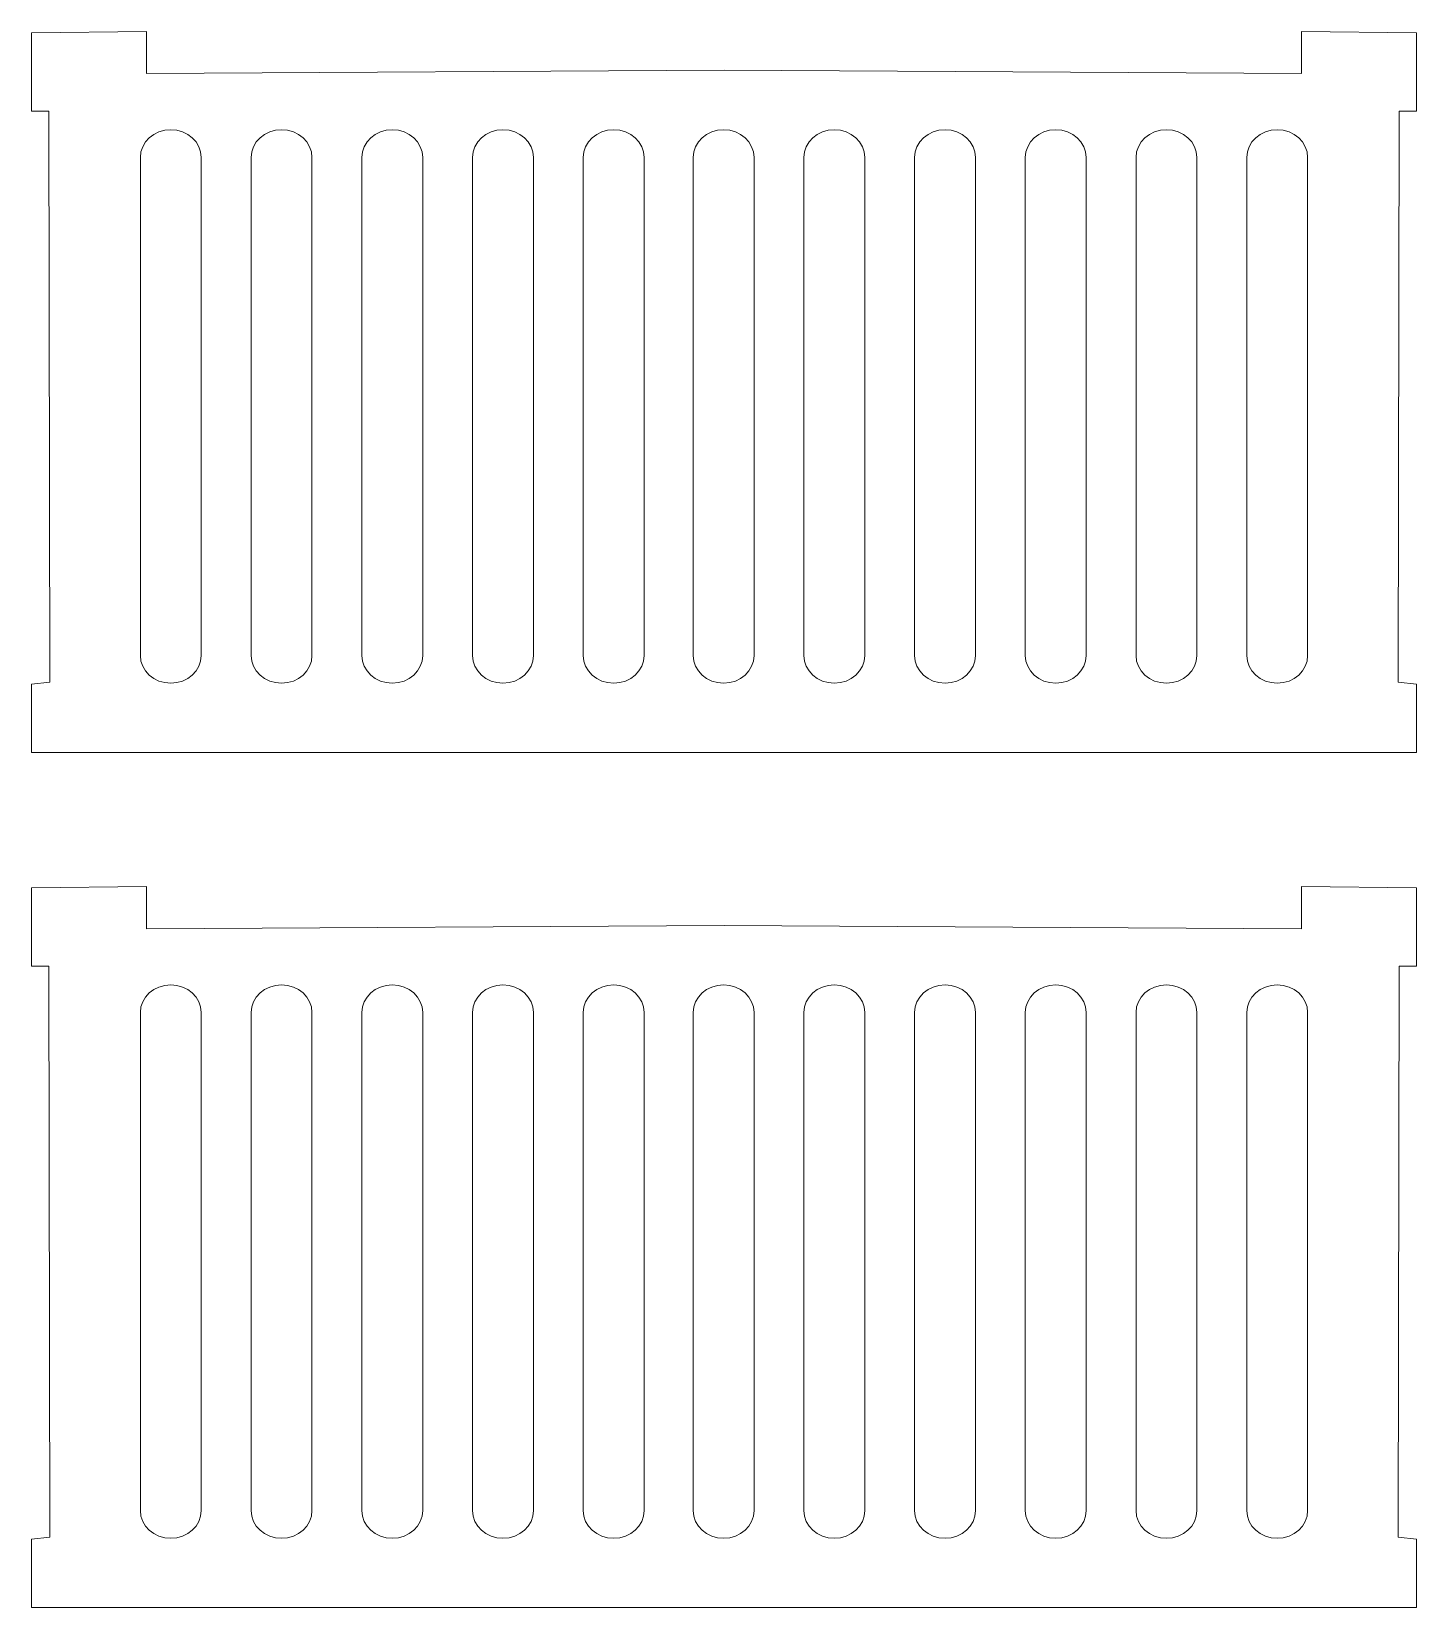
# Model space of a CAD drawing. Header units: millimetres. Extents: x -494 to 494, y -418 to 418.
# Drawn here: x -490.8 to -440.7, y 263.1 to 320 of the extents above; entities that cross this region are included whole.
import ezdxf

# ---------------------------------------------------------------- set-up
doc = ezdxf.new("R2010")
doc.units = ezdxf.units.MM
doc.header["$MEASUREMENT"] = 0

msp = doc.modelspace()

# ---------------------------------------------------------------- linework, layer by layer
at = {"lineweight": 9}
for points, knots in [([(-465.7556, 293.9977), (-465.7556, 293.9977), (-440.7402, 293.9977), (-440.7402, 293.9977), (-440.7402, 293.9977), (-440.7402, 293.9977), (-440.7402, 296.4665), (-440.7402, 296.4665), (-440.7402, 296.4665), (-440.7402, 296.4665), (-441.4017, 296.5326), (-441.4017, 296.5326), (-441.4017, 296.5326), (-441.4017, 296.5326), (-441.3627, 317.1706), (-441.3627, 317.1706), (-441.3627, 317.1706), (-441.3627, 317.1706), (-440.7402, 317.1701), (-440.7402, 317.1701), (-440.7402, 317.1701), (-440.7402, 317.1701), (-440.7402, 319.9977), (-440.7402, 319.9977), (-440.7402, 319.9977), (-440.7402, 319.9977), (-444.8878, 320.0471), (-444.8878, 320.0471), (-444.8878, 320.0471), (-444.8878, 320.0471), (-444.8881, 318.5258), (-444.8881, 318.5258), (-444.8881, 318.5258), (-444.8881, 318.5258), (-465.7556, 318.6455), (-465.7556, 318.6455), (-465.7556, 318.6455), (-465.7556, 318.6455), (-486.6231, 318.5258), (-486.6231, 318.5258), (-486.6231, 318.5258), (-486.6231, 318.5258), (-486.6234, 320.0471), (-486.6234, 320.0471), (-486.6234, 320.0471), (-486.6234, 320.0471), (-490.771, 319.9977), (-490.771, 319.9977), (-490.771, 319.9977), (-490.771, 319.9977), (-490.771, 317.1701), (-490.771, 317.1701), (-490.771, 317.1701), (-490.771, 317.1701), (-490.1485, 317.1706), (-490.1485, 317.1706), (-490.1485, 317.1706), (-490.1485, 317.1706), (-490.1095, 296.5326), (-490.1095, 296.5326), (-490.1095, 296.5326), (-490.1095, 296.5326), (-490.771, 296.4665), (-490.771, 296.4665), (-490.771, 296.4665), (-490.771, 296.4665), (-490.771, 293.9977), (-490.771, 293.9977), (-490.771, 293.9977), (-490.771, 293.9977), (-465.7556, 293.9977), (-465.7556, 293.9977)], [0, 0, 0, 0, 0.0526316, 0.0526316, 0.0526316, 0.0526316, 0.1052632, 0.1052632, 0.1052632, 0.1052632, 0.1578947, 0.1578947, 0.1578947, 0.1578947, 0.2105263, 0.2105263, 0.2105263, 0.2105263, 0.2631579, 0.2631579, 0.2631579, 0.2631579, 0.3157895, 0.3157895, 0.3157895, 0.3157895, 0.3684211, 0.3684211, 0.3684211, 0.3684211, 0.4210526, 0.4210526, 0.4210526, 0.4210526, 0.4736842, 0.4736842, 0.4736842, 0.4736842, 0.5263158, 0.5263158, 0.5263158, 0.5263158, 0.5789474, 0.5789474, 0.5789474, 0.5789474, 0.6315789, 0.6315789, 0.6315789, 0.6315789, 0.6842105, 0.6842105, 0.6842105, 0.6842105, 0.7368421, 0.7368421, 0.7368421, 0.7368421, 0.7894737, 0.7894737, 0.7894737, 0.7894737, 0.8421053, 0.8421053, 0.8421053, 0.8421053, 0.8947368, 0.8947368, 0.8947368, 0.8947368, 1, 1, 1, 1]), ([(-485.7402, 316.4977), (-485.7402, 316.4977), (-485.7401, 316.4977), (-485.7401, 316.4977), (-485.7401, 316.4977), (-485.135, 316.4977), (-484.6402, 316.0478), (-484.6402, 315.4978), (-484.6402, 315.4978), (-484.6402, 315.4978), (-484.6402, 297.4976), (-484.6402, 297.4976), (-484.6402, 297.4976), (-484.6402, 296.9476), (-485.135, 296.4977), (-485.7401, 296.4977), (-485.7401, 296.4977), (-485.7401, 296.4977), (-485.7402, 296.4977), (-485.7402, 296.4977), (-485.7402, 296.4977), (-486.3453, 296.4977), (-486.8402, 296.9476), (-486.8402, 297.4976), (-486.8402, 297.4976), (-486.8402, 297.4976), (-486.8402, 315.4978), (-486.8402, 315.4978), (-486.8402, 315.4978), (-486.8402, 316.0478), (-486.3453, 316.4977), (-485.7402, 316.4977)], [0, 0, 0, 0, 0.1111111, 0.1111111, 0.1111111, 0.1111111, 0.2222222, 0.2222222, 0.2222222, 0.2222222, 0.3333333, 0.3333333, 0.3333333, 0.3333333, 0.4444444, 0.4444444, 0.4444444, 0.4444444, 0.5555556, 0.5555556, 0.5555556, 0.5555556, 0.6666667, 0.6666667, 0.6666667, 0.6666667, 0.7777778, 0.7777778, 0.7777778, 0.7777778, 1, 1, 1, 1]), ([(-481.7402, 316.4977), (-481.7402, 316.4977), (-481.7401, 316.4977), (-481.7401, 316.4977), (-481.7401, 316.4977), (-481.135, 316.4977), (-480.6402, 316.0478), (-480.6402, 315.4978), (-480.6402, 315.4978), (-480.6402, 315.4978), (-480.6402, 297.4976), (-480.6402, 297.4976), (-480.6402, 297.4976), (-480.6402, 296.9476), (-481.135, 296.4977), (-481.7401, 296.4977), (-481.7401, 296.4977), (-481.7401, 296.4977), (-481.7402, 296.4977), (-481.7402, 296.4977), (-481.7402, 296.4977), (-482.3453, 296.4977), (-482.8402, 296.9476), (-482.8402, 297.4976), (-482.8402, 297.4976), (-482.8402, 297.4976), (-482.8402, 315.4978), (-482.8402, 315.4978), (-482.8402, 315.4978), (-482.8402, 316.0478), (-482.3453, 316.4977), (-481.7402, 316.4977)], [0, 0, 0, 0, 0.1111111, 0.1111111, 0.1111111, 0.1111111, 0.2222222, 0.2222222, 0.2222222, 0.2222222, 0.3333333, 0.3333333, 0.3333333, 0.3333333, 0.4444444, 0.4444444, 0.4444444, 0.4444444, 0.5555556, 0.5555556, 0.5555556, 0.5555556, 0.6666667, 0.6666667, 0.6666667, 0.6666667, 0.7777778, 0.7777778, 0.7777778, 0.7777778, 1, 1, 1, 1]), ([(-477.7402, 316.4977), (-477.7402, 316.4977), (-477.7401, 316.4977), (-477.7401, 316.4977), (-477.7401, 316.4977), (-477.135, 316.4977), (-476.6402, 316.0478), (-476.6402, 315.4978), (-476.6402, 315.4978), (-476.6402, 315.4978), (-476.6402, 297.4976), (-476.6402, 297.4976), (-476.6402, 297.4976), (-476.6402, 296.9476), (-477.135, 296.4977), (-477.7401, 296.4977), (-477.7401, 296.4977), (-477.7401, 296.4977), (-477.7402, 296.4977), (-477.7402, 296.4977), (-477.7402, 296.4977), (-478.3453, 296.4977), (-478.8402, 296.9476), (-478.8402, 297.4976), (-478.8402, 297.4976), (-478.8402, 297.4976), (-478.8402, 315.4978), (-478.8402, 315.4978), (-478.8402, 315.4978), (-478.8402, 316.0478), (-478.3453, 316.4977), (-477.7402, 316.4977)], [0, 0, 0, 0, 0.1111111, 0.1111111, 0.1111111, 0.1111111, 0.2222222, 0.2222222, 0.2222222, 0.2222222, 0.3333333, 0.3333333, 0.3333333, 0.3333333, 0.4444444, 0.4444444, 0.4444444, 0.4444444, 0.5555556, 0.5555556, 0.5555556, 0.5555556, 0.6666667, 0.6666667, 0.6666667, 0.6666667, 0.7777778, 0.7777778, 0.7777778, 0.7777778, 1, 1, 1, 1]), ([(-473.7402, 316.4977), (-473.7402, 316.4977), (-473.7401, 316.4977), (-473.7401, 316.4977), (-473.7401, 316.4977), (-473.135, 316.4977), (-472.6402, 316.0478), (-472.6402, 315.4978), (-472.6402, 315.4978), (-472.6402, 315.4978), (-472.6402, 297.4976), (-472.6402, 297.4976), (-472.6402, 297.4976), (-472.6402, 296.9476), (-473.135, 296.4977), (-473.7401, 296.4977), (-473.7401, 296.4977), (-473.7401, 296.4977), (-473.7402, 296.4977), (-473.7402, 296.4977), (-473.7402, 296.4977), (-474.3453, 296.4977), (-474.8402, 296.9476), (-474.8402, 297.4976), (-474.8402, 297.4976), (-474.8402, 297.4976), (-474.8402, 315.4978), (-474.8402, 315.4978), (-474.8402, 315.4978), (-474.8402, 316.0478), (-474.3453, 316.4977), (-473.7402, 316.4977)], [0, 0, 0, 0, 0.1111111, 0.1111111, 0.1111111, 0.1111111, 0.2222222, 0.2222222, 0.2222222, 0.2222222, 0.3333333, 0.3333333, 0.3333333, 0.3333333, 0.4444444, 0.4444444, 0.4444444, 0.4444444, 0.5555556, 0.5555556, 0.5555556, 0.5555556, 0.6666667, 0.6666667, 0.6666667, 0.6666667, 0.7777778, 0.7777778, 0.7777778, 0.7777778, 1, 1, 1, 1]), ([(-469.7402, 316.4977), (-469.7402, 316.4977), (-469.7401, 316.4977), (-469.7401, 316.4977), (-469.7401, 316.4977), (-469.135, 316.4977), (-468.6402, 316.0478), (-468.6402, 315.4978), (-468.6402, 315.4978), (-468.6402, 315.4978), (-468.6402, 297.4976), (-468.6402, 297.4976), (-468.6402, 297.4976), (-468.6402, 296.9476), (-469.135, 296.4977), (-469.7401, 296.4977), (-469.7401, 296.4977), (-469.7401, 296.4977), (-469.7402, 296.4977), (-469.7402, 296.4977), (-469.7402, 296.4977), (-470.3453, 296.4977), (-470.8402, 296.9476), (-470.8402, 297.4976), (-470.8402, 297.4976), (-470.8402, 297.4976), (-470.8402, 315.4978), (-470.8402, 315.4978), (-470.8402, 315.4978), (-470.8402, 316.0478), (-470.3453, 316.4977), (-469.7402, 316.4977)], [0, 0, 0, 0, 0.1111111, 0.1111111, 0.1111111, 0.1111111, 0.2222222, 0.2222222, 0.2222222, 0.2222222, 0.3333333, 0.3333333, 0.3333333, 0.3333333, 0.4444444, 0.4444444, 0.4444444, 0.4444444, 0.5555556, 0.5555556, 0.5555556, 0.5555556, 0.6666667, 0.6666667, 0.6666667, 0.6666667, 0.7777778, 0.7777778, 0.7777778, 0.7777778, 1, 1, 1, 1]), ([(-465.771, 316.4977), (-465.771, 316.4977), (-465.7711, 316.4977), (-465.7711, 316.4977), (-465.7711, 316.4977), (-466.3762, 316.4977), (-466.871, 316.0478), (-466.871, 315.4978), (-466.871, 315.4978), (-466.871, 315.4978), (-466.871, 297.4976), (-466.871, 297.4976), (-466.871, 297.4976), (-466.871, 296.9476), (-466.3762, 296.4977), (-465.7711, 296.4977), (-465.7711, 296.4977), (-465.7711, 296.4977), (-465.771, 296.4977), (-465.771, 296.4977), (-465.771, 296.4977), (-465.1659, 296.4977), (-464.671, 296.9476), (-464.671, 297.4976), (-464.671, 297.4976), (-464.671, 297.4976), (-464.671, 315.4978), (-464.671, 315.4978), (-464.671, 315.4978), (-464.671, 316.0478), (-465.1659, 316.4977), (-465.771, 316.4977)], [0, 0, 0, 0, 0.1111111, 0.1111111, 0.1111111, 0.1111111, 0.2222222, 0.2222222, 0.2222222, 0.2222222, 0.3333333, 0.3333333, 0.3333333, 0.3333333, 0.4444444, 0.4444444, 0.4444444, 0.4444444, 0.5555556, 0.5555556, 0.5555556, 0.5555556, 0.6666667, 0.6666667, 0.6666667, 0.6666667, 0.7777778, 0.7777778, 0.7777778, 0.7777778, 1, 1, 1, 1]), ([(-461.771, 316.4977), (-461.771, 316.4977), (-461.7711, 316.4977), (-461.7711, 316.4977), (-461.7711, 316.4977), (-462.3762, 316.4977), (-462.871, 316.0478), (-462.871, 315.4978), (-462.871, 315.4978), (-462.871, 315.4978), (-462.871, 297.4976), (-462.871, 297.4976), (-462.871, 297.4976), (-462.871, 296.9476), (-462.3762, 296.4977), (-461.7711, 296.4977), (-461.7711, 296.4977), (-461.7711, 296.4977), (-461.771, 296.4977), (-461.771, 296.4977), (-461.771, 296.4977), (-461.1659, 296.4977), (-460.671, 296.9476), (-460.671, 297.4976), (-460.671, 297.4976), (-460.671, 297.4976), (-460.671, 315.4978), (-460.671, 315.4978), (-460.671, 315.4978), (-460.671, 316.0478), (-461.1659, 316.4977), (-461.771, 316.4977)], [0, 0, 0, 0, 0.1111111, 0.1111111, 0.1111111, 0.1111111, 0.2222222, 0.2222222, 0.2222222, 0.2222222, 0.3333333, 0.3333333, 0.3333333, 0.3333333, 0.4444444, 0.4444444, 0.4444444, 0.4444444, 0.5555556, 0.5555556, 0.5555556, 0.5555556, 0.6666667, 0.6666667, 0.6666667, 0.6666667, 0.7777778, 0.7777778, 0.7777778, 0.7777778, 1, 1, 1, 1]), ([(-457.771, 316.4977), (-457.771, 316.4977), (-457.7711, 316.4977), (-457.7711, 316.4977), (-457.7711, 316.4977), (-458.3762, 316.4977), (-458.871, 316.0478), (-458.871, 315.4978), (-458.871, 315.4978), (-458.871, 315.4978), (-458.871, 297.4976), (-458.871, 297.4976), (-458.871, 297.4976), (-458.871, 296.9476), (-458.3762, 296.4977), (-457.7711, 296.4977), (-457.7711, 296.4977), (-457.7711, 296.4977), (-457.771, 296.4977), (-457.771, 296.4977), (-457.771, 296.4977), (-457.1659, 296.4977), (-456.671, 296.9476), (-456.671, 297.4976), (-456.671, 297.4976), (-456.671, 297.4976), (-456.671, 315.4978), (-456.671, 315.4978), (-456.671, 315.4978), (-456.671, 316.0478), (-457.1659, 316.4977), (-457.771, 316.4977)], [0, 0, 0, 0, 0.1111111, 0.1111111, 0.1111111, 0.1111111, 0.2222222, 0.2222222, 0.2222222, 0.2222222, 0.3333333, 0.3333333, 0.3333333, 0.3333333, 0.4444444, 0.4444444, 0.4444444, 0.4444444, 0.5555556, 0.5555556, 0.5555556, 0.5555556, 0.6666667, 0.6666667, 0.6666667, 0.6666667, 0.7777778, 0.7777778, 0.7777778, 0.7777778, 1, 1, 1, 1]), ([(-453.771, 316.4977), (-453.771, 316.4977), (-453.7711, 316.4977), (-453.7711, 316.4977), (-453.7711, 316.4977), (-454.3762, 316.4977), (-454.871, 316.0478), (-454.871, 315.4978), (-454.871, 315.4978), (-454.871, 315.4978), (-454.871, 297.4976), (-454.871, 297.4976), (-454.871, 297.4976), (-454.871, 296.9476), (-454.3762, 296.4977), (-453.7711, 296.4977), (-453.7711, 296.4977), (-453.7711, 296.4977), (-453.771, 296.4977), (-453.771, 296.4977), (-453.771, 296.4977), (-453.1659, 296.4977), (-452.671, 296.9476), (-452.671, 297.4976), (-452.671, 297.4976), (-452.671, 297.4976), (-452.671, 315.4978), (-452.671, 315.4978), (-452.671, 315.4978), (-452.671, 316.0478), (-453.1659, 316.4977), (-453.771, 316.4977)], [0, 0, 0, 0, 0.1111111, 0.1111111, 0.1111111, 0.1111111, 0.2222222, 0.2222222, 0.2222222, 0.2222222, 0.3333333, 0.3333333, 0.3333333, 0.3333333, 0.4444444, 0.4444444, 0.4444444, 0.4444444, 0.5555556, 0.5555556, 0.5555556, 0.5555556, 0.6666667, 0.6666667, 0.6666667, 0.6666667, 0.7777778, 0.7777778, 0.7777778, 0.7777778, 1, 1, 1, 1]), ([(-449.771, 316.4977), (-449.771, 316.4977), (-449.7711, 316.4977), (-449.7711, 316.4977), (-449.7711, 316.4977), (-450.3762, 316.4977), (-450.871, 316.0478), (-450.871, 315.4978), (-450.871, 315.4978), (-450.871, 315.4978), (-450.871, 297.4976), (-450.871, 297.4976), (-450.871, 297.4976), (-450.871, 296.9476), (-450.3762, 296.4977), (-449.7711, 296.4977), (-449.7711, 296.4977), (-449.7711, 296.4977), (-449.771, 296.4977), (-449.771, 296.4977), (-449.771, 296.4977), (-449.1659, 296.4977), (-448.671, 296.9476), (-448.671, 297.4976), (-448.671, 297.4976), (-448.671, 297.4976), (-448.671, 315.4978), (-448.671, 315.4978), (-448.671, 315.4978), (-448.671, 316.0478), (-449.1659, 316.4977), (-449.771, 316.4977)], [0, 0, 0, 0, 0.1111111, 0.1111111, 0.1111111, 0.1111111, 0.2222222, 0.2222222, 0.2222222, 0.2222222, 0.3333333, 0.3333333, 0.3333333, 0.3333333, 0.4444444, 0.4444444, 0.4444444, 0.4444444, 0.5555556, 0.5555556, 0.5555556, 0.5555556, 0.6666667, 0.6666667, 0.6666667, 0.6666667, 0.7777778, 0.7777778, 0.7777778, 0.7777778, 1, 1, 1, 1]), ([(-445.771, 316.4977), (-445.771, 316.4977), (-445.7711, 316.4977), (-445.7711, 316.4977), (-445.7711, 316.4977), (-446.3762, 316.4977), (-446.871, 316.0478), (-446.871, 315.4978), (-446.871, 315.4978), (-446.871, 315.4978), (-446.871, 297.4976), (-446.871, 297.4976), (-446.871, 297.4976), (-446.871, 296.9476), (-446.3762, 296.4977), (-445.7711, 296.4977), (-445.7711, 296.4977), (-445.7711, 296.4977), (-445.771, 296.4977), (-445.771, 296.4977), (-445.771, 296.4977), (-445.1659, 296.4977), (-444.671, 296.9476), (-444.671, 297.4976), (-444.671, 297.4976), (-444.671, 297.4976), (-444.671, 315.4978), (-444.671, 315.4978), (-444.671, 315.4978), (-444.671, 316.0478), (-445.1659, 316.4977), (-445.771, 316.4977)], [0, 0, 0, 0, 0.1111111, 0.1111111, 0.1111111, 0.1111111, 0.2222222, 0.2222222, 0.2222222, 0.2222222, 0.3333333, 0.3333333, 0.3333333, 0.3333333, 0.4444444, 0.4444444, 0.4444444, 0.4444444, 0.5555556, 0.5555556, 0.5555556, 0.5555556, 0.6666667, 0.6666667, 0.6666667, 0.6666667, 0.7777778, 0.7777778, 0.7777778, 0.7777778, 1, 1, 1, 1]), ([(-465.7556, 263.0977), (-465.7556, 263.0977), (-440.7402, 263.0977), (-440.7402, 263.0977), (-440.7402, 263.0977), (-440.7402, 263.0977), (-440.7402, 265.5665), (-440.7402, 265.5665), (-440.7402, 265.5665), (-440.7402, 265.5665), (-441.4017, 265.6326), (-441.4017, 265.6326), (-441.4017, 265.6326), (-441.4017, 265.6326), (-441.3627, 286.2706), (-441.3627, 286.2706), (-441.3627, 286.2706), (-441.3627, 286.2706), (-440.7402, 286.2701), (-440.7402, 286.2701), (-440.7402, 286.2701), (-440.7402, 286.2701), (-440.7402, 289.0977), (-440.7402, 289.0977), (-440.7402, 289.0977), (-440.7402, 289.0977), (-444.8878, 289.1471), (-444.8878, 289.1471), (-444.8878, 289.1471), (-444.8878, 289.1471), (-444.8881, 287.6258), (-444.8881, 287.6258), (-444.8881, 287.6258), (-444.8881, 287.6258), (-465.7556, 287.7455), (-465.7556, 287.7455), (-465.7556, 287.7455), (-465.7556, 287.7455), (-486.6231, 287.6258), (-486.6231, 287.6258), (-486.6231, 287.6258), (-486.6231, 287.6258), (-486.6234, 289.1471), (-486.6234, 289.1471), (-486.6234, 289.1471), (-486.6234, 289.1471), (-490.771, 289.0977), (-490.771, 289.0977), (-490.771, 289.0977), (-490.771, 289.0977), (-490.771, 286.2701), (-490.771, 286.2701), (-490.771, 286.2701), (-490.771, 286.2701), (-490.1485, 286.2706), (-490.1485, 286.2706), (-490.1485, 286.2706), (-490.1485, 286.2706), (-490.1095, 265.6326), (-490.1095, 265.6326), (-490.1095, 265.6326), (-490.1095, 265.6326), (-490.771, 265.5665), (-490.771, 265.5665), (-490.771, 265.5665), (-490.771, 265.5665), (-490.771, 263.0977), (-490.771, 263.0977), (-490.771, 263.0977), (-490.771, 263.0977), (-465.7556, 263.0977), (-465.7556, 263.0977)], [0, 0, 0, 0, 0.0526316, 0.0526316, 0.0526316, 0.0526316, 0.1052632, 0.1052632, 0.1052632, 0.1052632, 0.1578947, 0.1578947, 0.1578947, 0.1578947, 0.2105263, 0.2105263, 0.2105263, 0.2105263, 0.2631579, 0.2631579, 0.2631579, 0.2631579, 0.3157895, 0.3157895, 0.3157895, 0.3157895, 0.3684211, 0.3684211, 0.3684211, 0.3684211, 0.4210526, 0.4210526, 0.4210526, 0.4210526, 0.4736842, 0.4736842, 0.4736842, 0.4736842, 0.5263158, 0.5263158, 0.5263158, 0.5263158, 0.5789474, 0.5789474, 0.5789474, 0.5789474, 0.6315789, 0.6315789, 0.6315789, 0.6315789, 0.6842105, 0.6842105, 0.6842105, 0.6842105, 0.7368421, 0.7368421, 0.7368421, 0.7368421, 0.7894737, 0.7894737, 0.7894737, 0.7894737, 0.8421053, 0.8421053, 0.8421053, 0.8421053, 0.8947368, 0.8947368, 0.8947368, 0.8947368, 1, 1, 1, 1]), ([(-485.7402, 285.5977), (-485.7402, 285.5977), (-485.7401, 285.5977), (-485.7401, 285.5977), (-485.7401, 285.5977), (-485.135, 285.5977), (-484.6402, 285.1478), (-484.6402, 284.5978), (-484.6402, 284.5978), (-484.6402, 284.5978), (-484.6402, 266.5976), (-484.6402, 266.5976), (-484.6402, 266.5976), (-484.6402, 266.0476), (-485.135, 265.5977), (-485.7401, 265.5977), (-485.7401, 265.5977), (-485.7401, 265.5977), (-485.7402, 265.5977), (-485.7402, 265.5977), (-485.7402, 265.5977), (-486.3453, 265.5977), (-486.8402, 266.0476), (-486.8402, 266.5976), (-486.8402, 266.5976), (-486.8402, 266.5976), (-486.8402, 284.5978), (-486.8402, 284.5978), (-486.8402, 284.5978), (-486.8402, 285.1478), (-486.3453, 285.5977), (-485.7402, 285.5977)], [0, 0, 0, 0, 0.1111111, 0.1111111, 0.1111111, 0.1111111, 0.2222222, 0.2222222, 0.2222222, 0.2222222, 0.3333333, 0.3333333, 0.3333333, 0.3333333, 0.4444444, 0.4444444, 0.4444444, 0.4444444, 0.5555556, 0.5555556, 0.5555556, 0.5555556, 0.6666667, 0.6666667, 0.6666667, 0.6666667, 0.7777778, 0.7777778, 0.7777778, 0.7777778, 1, 1, 1, 1]), ([(-481.7402, 285.5977), (-481.7402, 285.5977), (-481.7401, 285.5977), (-481.7401, 285.5977), (-481.7401, 285.5977), (-481.135, 285.5977), (-480.6402, 285.1478), (-480.6402, 284.5978), (-480.6402, 284.5978), (-480.6402, 284.5978), (-480.6402, 266.5976), (-480.6402, 266.5976), (-480.6402, 266.5976), (-480.6402, 266.0476), (-481.135, 265.5977), (-481.7401, 265.5977), (-481.7401, 265.5977), (-481.7401, 265.5977), (-481.7402, 265.5977), (-481.7402, 265.5977), (-481.7402, 265.5977), (-482.3453, 265.5977), (-482.8402, 266.0476), (-482.8402, 266.5976), (-482.8402, 266.5976), (-482.8402, 266.5976), (-482.8402, 284.5978), (-482.8402, 284.5978), (-482.8402, 284.5978), (-482.8402, 285.1478), (-482.3453, 285.5977), (-481.7402, 285.5977)], [0, 0, 0, 0, 0.1111111, 0.1111111, 0.1111111, 0.1111111, 0.2222222, 0.2222222, 0.2222222, 0.2222222, 0.3333333, 0.3333333, 0.3333333, 0.3333333, 0.4444444, 0.4444444, 0.4444444, 0.4444444, 0.5555556, 0.5555556, 0.5555556, 0.5555556, 0.6666667, 0.6666667, 0.6666667, 0.6666667, 0.7777778, 0.7777778, 0.7777778, 0.7777778, 1, 1, 1, 1]), ([(-477.7402, 285.5977), (-477.7402, 285.5977), (-477.7401, 285.5977), (-477.7401, 285.5977), (-477.7401, 285.5977), (-477.135, 285.5977), (-476.6402, 285.1478), (-476.6402, 284.5978), (-476.6402, 284.5978), (-476.6402, 284.5978), (-476.6402, 266.5976), (-476.6402, 266.5976), (-476.6402, 266.5976), (-476.6402, 266.0476), (-477.135, 265.5977), (-477.7401, 265.5977), (-477.7401, 265.5977), (-477.7401, 265.5977), (-477.7402, 265.5977), (-477.7402, 265.5977), (-477.7402, 265.5977), (-478.3453, 265.5977), (-478.8402, 266.0476), (-478.8402, 266.5976), (-478.8402, 266.5976), (-478.8402, 266.5976), (-478.8402, 284.5978), (-478.8402, 284.5978), (-478.8402, 284.5978), (-478.8402, 285.1478), (-478.3453, 285.5977), (-477.7402, 285.5977)], [0, 0, 0, 0, 0.1111111, 0.1111111, 0.1111111, 0.1111111, 0.2222222, 0.2222222, 0.2222222, 0.2222222, 0.3333333, 0.3333333, 0.3333333, 0.3333333, 0.4444444, 0.4444444, 0.4444444, 0.4444444, 0.5555556, 0.5555556, 0.5555556, 0.5555556, 0.6666667, 0.6666667, 0.6666667, 0.6666667, 0.7777778, 0.7777778, 0.7777778, 0.7777778, 1, 1, 1, 1]), ([(-473.7402, 285.5977), (-473.7402, 285.5977), (-473.7401, 285.5977), (-473.7401, 285.5977), (-473.7401, 285.5977), (-473.135, 285.5977), (-472.6402, 285.1478), (-472.6402, 284.5978), (-472.6402, 284.5978), (-472.6402, 284.5978), (-472.6402, 266.5976), (-472.6402, 266.5976), (-472.6402, 266.5976), (-472.6402, 266.0476), (-473.135, 265.5977), (-473.7401, 265.5977), (-473.7401, 265.5977), (-473.7401, 265.5977), (-473.7402, 265.5977), (-473.7402, 265.5977), (-473.7402, 265.5977), (-474.3453, 265.5977), (-474.8402, 266.0476), (-474.8402, 266.5976), (-474.8402, 266.5976), (-474.8402, 266.5976), (-474.8402, 284.5978), (-474.8402, 284.5978), (-474.8402, 284.5978), (-474.8402, 285.1478), (-474.3453, 285.5977), (-473.7402, 285.5977)], [0, 0, 0, 0, 0.1111111, 0.1111111, 0.1111111, 0.1111111, 0.2222222, 0.2222222, 0.2222222, 0.2222222, 0.3333333, 0.3333333, 0.3333333, 0.3333333, 0.4444444, 0.4444444, 0.4444444, 0.4444444, 0.5555556, 0.5555556, 0.5555556, 0.5555556, 0.6666667, 0.6666667, 0.6666667, 0.6666667, 0.7777778, 0.7777778, 0.7777778, 0.7777778, 1, 1, 1, 1]), ([(-469.7402, 285.5977), (-469.7402, 285.5977), (-469.7401, 285.5977), (-469.7401, 285.5977), (-469.7401, 285.5977), (-469.135, 285.5977), (-468.6402, 285.1478), (-468.6402, 284.5978), (-468.6402, 284.5978), (-468.6402, 284.5978), (-468.6402, 266.5976), (-468.6402, 266.5976), (-468.6402, 266.5976), (-468.6402, 266.0476), (-469.135, 265.5977), (-469.7401, 265.5977), (-469.7401, 265.5977), (-469.7401, 265.5977), (-469.7402, 265.5977), (-469.7402, 265.5977), (-469.7402, 265.5977), (-470.3453, 265.5977), (-470.8402, 266.0476), (-470.8402, 266.5976), (-470.8402, 266.5976), (-470.8402, 266.5976), (-470.8402, 284.5978), (-470.8402, 284.5978), (-470.8402, 284.5978), (-470.8402, 285.1478), (-470.3453, 285.5977), (-469.7402, 285.5977)], [0, 0, 0, 0, 0.1111111, 0.1111111, 0.1111111, 0.1111111, 0.2222222, 0.2222222, 0.2222222, 0.2222222, 0.3333333, 0.3333333, 0.3333333, 0.3333333, 0.4444444, 0.4444444, 0.4444444, 0.4444444, 0.5555556, 0.5555556, 0.5555556, 0.5555556, 0.6666667, 0.6666667, 0.6666667, 0.6666667, 0.7777778, 0.7777778, 0.7777778, 0.7777778, 1, 1, 1, 1]), ([(-465.771, 285.5977), (-465.771, 285.5977), (-465.7711, 285.5977), (-465.7711, 285.5977), (-465.7711, 285.5977), (-466.3762, 285.5977), (-466.871, 285.1478), (-466.871, 284.5978), (-466.871, 284.5978), (-466.871, 284.5978), (-466.871, 266.5976), (-466.871, 266.5976), (-466.871, 266.5976), (-466.871, 266.0476), (-466.3762, 265.5977), (-465.7711, 265.5977), (-465.7711, 265.5977), (-465.7711, 265.5977), (-465.771, 265.5977), (-465.771, 265.5977), (-465.771, 265.5977), (-465.1659, 265.5977), (-464.671, 266.0476), (-464.671, 266.5976), (-464.671, 266.5976), (-464.671, 266.5976), (-464.671, 284.5978), (-464.671, 284.5978), (-464.671, 284.5978), (-464.671, 285.1478), (-465.1659, 285.5977), (-465.771, 285.5977)], [0, 0, 0, 0, 0.1111111, 0.1111111, 0.1111111, 0.1111111, 0.2222222, 0.2222222, 0.2222222, 0.2222222, 0.3333333, 0.3333333, 0.3333333, 0.3333333, 0.4444444, 0.4444444, 0.4444444, 0.4444444, 0.5555556, 0.5555556, 0.5555556, 0.5555556, 0.6666667, 0.6666667, 0.6666667, 0.6666667, 0.7777778, 0.7777778, 0.7777778, 0.7777778, 1, 1, 1, 1]), ([(-461.771, 285.5977), (-461.771, 285.5977), (-461.7711, 285.5977), (-461.7711, 285.5977), (-461.7711, 285.5977), (-462.3762, 285.5977), (-462.871, 285.1478), (-462.871, 284.5978), (-462.871, 284.5978), (-462.871, 284.5978), (-462.871, 266.5976), (-462.871, 266.5976), (-462.871, 266.5976), (-462.871, 266.0476), (-462.3762, 265.5977), (-461.7711, 265.5977), (-461.7711, 265.5977), (-461.7711, 265.5977), (-461.771, 265.5977), (-461.771, 265.5977), (-461.771, 265.5977), (-461.1659, 265.5977), (-460.671, 266.0476), (-460.671, 266.5976), (-460.671, 266.5976), (-460.671, 266.5976), (-460.671, 284.5978), (-460.671, 284.5978), (-460.671, 284.5978), (-460.671, 285.1478), (-461.1659, 285.5977), (-461.771, 285.5977)], [0, 0, 0, 0, 0.1111111, 0.1111111, 0.1111111, 0.1111111, 0.2222222, 0.2222222, 0.2222222, 0.2222222, 0.3333333, 0.3333333, 0.3333333, 0.3333333, 0.4444444, 0.4444444, 0.4444444, 0.4444444, 0.5555556, 0.5555556, 0.5555556, 0.5555556, 0.6666667, 0.6666667, 0.6666667, 0.6666667, 0.7777778, 0.7777778, 0.7777778, 0.7777778, 1, 1, 1, 1]), ([(-457.771, 285.5977), (-457.771, 285.5977), (-457.7711, 285.5977), (-457.7711, 285.5977), (-457.7711, 285.5977), (-458.3762, 285.5977), (-458.871, 285.1478), (-458.871, 284.5978), (-458.871, 284.5978), (-458.871, 284.5978), (-458.871, 266.5976), (-458.871, 266.5976), (-458.871, 266.5976), (-458.871, 266.0476), (-458.3762, 265.5977), (-457.7711, 265.5977), (-457.7711, 265.5977), (-457.7711, 265.5977), (-457.771, 265.5977), (-457.771, 265.5977), (-457.771, 265.5977), (-457.1659, 265.5977), (-456.671, 266.0476), (-456.671, 266.5976), (-456.671, 266.5976), (-456.671, 266.5976), (-456.671, 284.5978), (-456.671, 284.5978), (-456.671, 284.5978), (-456.671, 285.1478), (-457.1659, 285.5977), (-457.771, 285.5977)], [0, 0, 0, 0, 0.1111111, 0.1111111, 0.1111111, 0.1111111, 0.2222222, 0.2222222, 0.2222222, 0.2222222, 0.3333333, 0.3333333, 0.3333333, 0.3333333, 0.4444444, 0.4444444, 0.4444444, 0.4444444, 0.5555556, 0.5555556, 0.5555556, 0.5555556, 0.6666667, 0.6666667, 0.6666667, 0.6666667, 0.7777778, 0.7777778, 0.7777778, 0.7777778, 1, 1, 1, 1]), ([(-453.771, 285.5977), (-453.771, 285.5977), (-453.7711, 285.5977), (-453.7711, 285.5977), (-453.7711, 285.5977), (-454.3762, 285.5977), (-454.871, 285.1478), (-454.871, 284.5978), (-454.871, 284.5978), (-454.871, 284.5978), (-454.871, 266.5976), (-454.871, 266.5976), (-454.871, 266.5976), (-454.871, 266.0476), (-454.3762, 265.5977), (-453.7711, 265.5977), (-453.7711, 265.5977), (-453.7711, 265.5977), (-453.771, 265.5977), (-453.771, 265.5977), (-453.771, 265.5977), (-453.1659, 265.5977), (-452.671, 266.0476), (-452.671, 266.5976), (-452.671, 266.5976), (-452.671, 266.5976), (-452.671, 284.5978), (-452.671, 284.5978), (-452.671, 284.5978), (-452.671, 285.1478), (-453.1659, 285.5977), (-453.771, 285.5977)], [0, 0, 0, 0, 0.1111111, 0.1111111, 0.1111111, 0.1111111, 0.2222222, 0.2222222, 0.2222222, 0.2222222, 0.3333333, 0.3333333, 0.3333333, 0.3333333, 0.4444444, 0.4444444, 0.4444444, 0.4444444, 0.5555556, 0.5555556, 0.5555556, 0.5555556, 0.6666667, 0.6666667, 0.6666667, 0.6666667, 0.7777778, 0.7777778, 0.7777778, 0.7777778, 1, 1, 1, 1]), ([(-449.771, 285.5977), (-449.771, 285.5977), (-449.7711, 285.5977), (-449.7711, 285.5977), (-449.7711, 285.5977), (-450.3762, 285.5977), (-450.871, 285.1478), (-450.871, 284.5978), (-450.871, 284.5978), (-450.871, 284.5978), (-450.871, 266.5976), (-450.871, 266.5976), (-450.871, 266.5976), (-450.871, 266.0476), (-450.3762, 265.5977), (-449.7711, 265.5977), (-449.7711, 265.5977), (-449.7711, 265.5977), (-449.771, 265.5977), (-449.771, 265.5977), (-449.771, 265.5977), (-449.1659, 265.5977), (-448.671, 266.0476), (-448.671, 266.5976), (-448.671, 266.5976), (-448.671, 266.5976), (-448.671, 284.5978), (-448.671, 284.5978), (-448.671, 284.5978), (-448.671, 285.1478), (-449.1659, 285.5977), (-449.771, 285.5977)], [0, 0, 0, 0, 0.1111111, 0.1111111, 0.1111111, 0.1111111, 0.2222222, 0.2222222, 0.2222222, 0.2222222, 0.3333333, 0.3333333, 0.3333333, 0.3333333, 0.4444444, 0.4444444, 0.4444444, 0.4444444, 0.5555556, 0.5555556, 0.5555556, 0.5555556, 0.6666667, 0.6666667, 0.6666667, 0.6666667, 0.7777778, 0.7777778, 0.7777778, 0.7777778, 1, 1, 1, 1]), ([(-445.771, 285.5977), (-445.771, 285.5977), (-445.7711, 285.5977), (-445.7711, 285.5977), (-445.7711, 285.5977), (-446.3762, 285.5977), (-446.871, 285.1478), (-446.871, 284.5978), (-446.871, 284.5978), (-446.871, 284.5978), (-446.871, 266.5976), (-446.871, 266.5976), (-446.871, 266.5976), (-446.871, 266.0476), (-446.3762, 265.5977), (-445.7711, 265.5977), (-445.7711, 265.5977), (-445.7711, 265.5977), (-445.771, 265.5977), (-445.771, 265.5977), (-445.771, 265.5977), (-445.1659, 265.5977), (-444.671, 266.0476), (-444.671, 266.5976), (-444.671, 266.5976), (-444.671, 266.5976), (-444.671, 284.5978), (-444.671, 284.5978), (-444.671, 284.5978), (-444.671, 285.1478), (-445.1659, 285.5977), (-445.771, 285.5977)], [0, 0, 0, 0, 0.1111111, 0.1111111, 0.1111111, 0.1111111, 0.2222222, 0.2222222, 0.2222222, 0.2222222, 0.3333333, 0.3333333, 0.3333333, 0.3333333, 0.4444444, 0.4444444, 0.4444444, 0.4444444, 0.5555556, 0.5555556, 0.5555556, 0.5555556, 0.6666667, 0.6666667, 0.6666667, 0.6666667, 0.7777778, 0.7777778, 0.7777778, 0.7777778, 1, 1, 1, 1])]:
    msp.add_open_spline(points, degree=3, knots=knots, dxfattribs=at)

doc.saveas('drawing.dxf')
